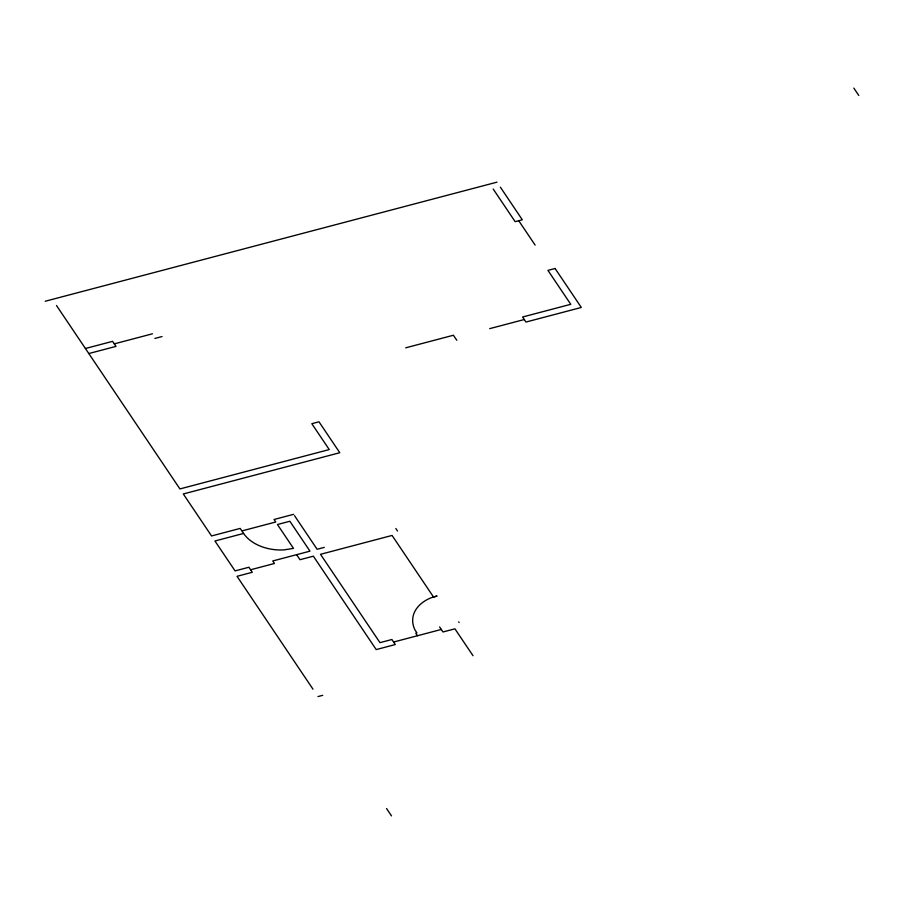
<?xml version="1.0" encoding="UTF-8"?>
<svg xmlns="http://www.w3.org/2000/svg" width="904" height="904" viewBox="0 0 904 904"><rect width="100%" height="100%" fill="white"/><g stroke="black" fill="none" stroke-linecap="round" stroke-linejoin="round"><path stroke-width="1.36" d="M45.2 301.258L496.997 182.156M85.417 348.503L112.616 341.339L116.006 346.379L88.818 353.543M114.311 343.859L152.471 333.802M154.9 338.435L162.053 336.548M405.704 347.825L453.412 335.248L456.802 340.288M489.697 328.649L524.275 319.53M293.619 514.331L274.059 519.484L275.754 522.003L242.351 530.806M250.6 569.769L274.454 563.486L272.759 560.966L309.97 551.157L289.856 521.258L277.449 524.523L293.495 548.378L284.184 549.869A37.595 25.301 6 0 1 243.571 533.45L214.949 540.999L235.074 570.899L248.905 567.249L252.295 572.288L237.029 576.311L312.987 689.187M324.287 547.383L317.123 549.27L294.523 515.675M393.59 642.032L441.299 629.455M317.959 696.577L322.728 695.323M853.828 88.095L858.8 95.485M500.387 187.196L522.309 219.785L515.156 221.672L493.234 189.083M518.738 220.723L535.123 245.086M395.839 528.512L397.534 531.032M458.69 621.907L459.108 622.54M473.007 655.705L454.927 628.834L442.994 631.975L439.604 626.935M417.445 635.738L415.75 633.218L416.947 632.913L415.139 630.224A42.567 28.645 6 0 1 430.982 597.826L437.084 596.052L433.445 596.911L392.076 535.439L320.513 554.31L379.974 642.654L391.895 639.512L395.285 644.552L376.211 649.58L313.36 556.186L300.004 559.712L296.614 554.672M243.571 533.45L240.181 528.411L211.559 535.959L183.309 493.968L339.78 452.723L318.988 421.806L311.823 423.693L329.237 449.57L179.919 488.928L56.489 305.507M386.55 808.515L391.522 815.905M555.09 268.488L547.937 270.375L570.763 304.309L522.58 317.01L525.97 322.05L581.317 307.462L555.09 268.488"/></g></svg>
